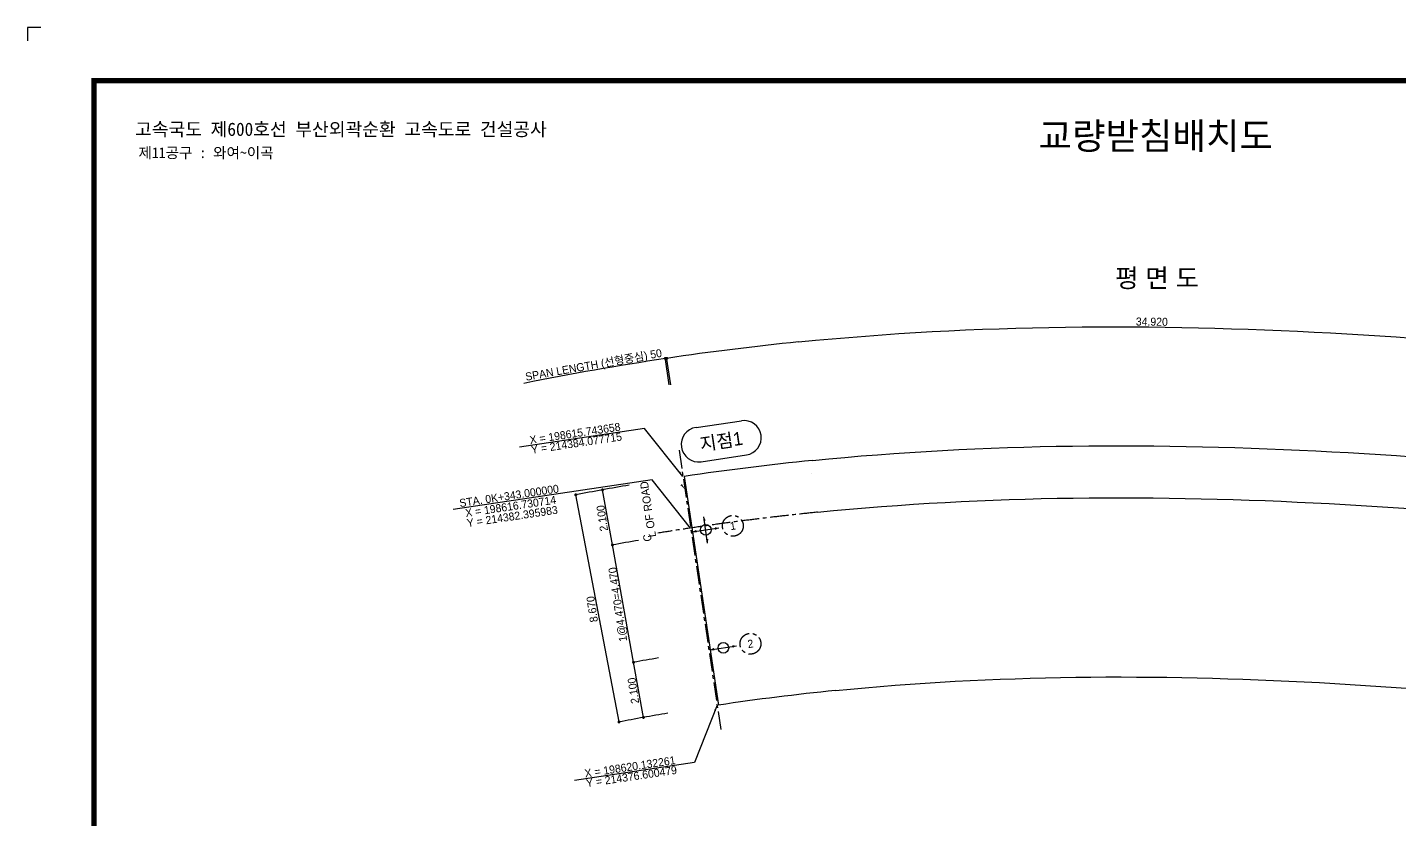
# Model space of a CAD drawing. Header units: feet. Extents: x 0 to 84100, y 0 to 59400.
# Drawn here: x 0 to 51442, y 29700 to 59400 of the extents above; entities that cross this region are included whole.
import ezdxf
from ezdxf.enums import TextEntityAlignment as Align

# ---------------------------------------------------------------- set-up
doc = ezdxf.new("R2010")
doc.units = ezdxf.units.FT
doc.header["$LTSCALE"] = 550
doc.header["$MEASUREMENT"] = 0
doc.linetypes.add('A-CENTR01', pattern=[2, 1.25, -0.25, 0.25, -0.25])
for name, color, linetype in [('CS-CNTL', 1, 'A-CENTR01'), ('CS-CONC-LEAN', 3, 'CONTINUOUS'), ('CS-CONC-MAJR', 4, 'CONTINUOUS'), ('CS-CONC-REFR', 4, 'A-CENTR01'), ('CS-DIML', 1, 'CONTINUOUS'), ('CS-DIMT', 3, 'CONTINUOUS'), ('CX-BORD-LIN1', 4, 'CONTINUOUS'), ('CX-BORD-LIN2', 3, 'CONTINUOUS'), ('CX-BORD-TEX2', 7, 'CONTINUOUS'), ('CX-BORD-TEX3', 6, 'CONTINUOUS'), ('CX-MISC', 2, 'CONTINUOUS'), ('CZ-TEX1', 6, 'CONTINUOUS'), ('CZ-TEX2', 3, 'CONTINUOUS')]:
    doc.layers.add(name, color=color, linetype=linetype)
doc.styles.add('A_STANDARD', font='')
doc.styles.add('TB_TEXT', font='')
doc.styles.add('TB_WBTXT', font='')
doc.styles.add('TB_WMTXT', font='')
doc.styles.get('A_STANDARD').set_extended_font_data('Dotum')
doc.styles.get('TB_TEXT').set_extended_font_data('DotumChe')
doc.styles.get('TB_WBTXT').set_extended_font_data('Dotum')
doc.styles.get('TB_WMTXT').set_extended_font_data('DotumChe')

# ---------------------------------------------------------------- blocks, each defined once
blk = doc.blocks.new('CZDIMD1-2')
at = {"layer": 'CS-DIML', "const_width": 0.5}
blk.add_lwpolyline([(0.25, 0, 1), (-0.25, 0, 1)], format="xyb", close=True, dxfattribs=at)
blk = doc.blocks.new('CXBLKA1-KHCA')
at = {"layer": 'CX-BORD-LIN1', "const_width": 2}
blk.add_lwpolyline([(796, -2.614797267597169e-12), (0, -3.410605131648481e-13), (0, 553.9999999999997), (795.9999999999998, 553.9999999999997)], close=True, dxfattribs=at)
at = {"layer": 'CX-MISC'}
blk.add_lwpolyline([(-20.00200001999224, 573.9999999999997), (-25, 573.9999999999997), (-25, 569.0020000199917)], dxfattribs=at)
at = {"layer": 'CX-BORD-LIN1', "style": 'TB_TEXT'}
for tag, height, p in [('TR_RNUM5', 3, (285.1051166181959, 32.63656332936267)), ('TR_RDAT5', 3.5, (317.5, 32.99999999999977)), ('TR_DGN5', 3.5, (451.1184542177598, 32.99999999999977)), ('TR_CHK5', 3.5, (491.1184542177598, 32.99999999999977)), ('TR_APP5', 3.5, (531.1184542177598, 33)), ('TR_RNUM4', 3, (285.1051166181959, 26.6365633293625)), ('TR_RDAT4', 3.5, (317.5, 26.9999999999996)), ('TR_DGN4', 3.5, (451.1184542177598, 26.9999999999996)), ('TR_CHK4', 3.5, (491.1184542177598, 26.9999999999996)), ('TR_APP4', 3.5, (531.1184542177598, 26.99999999999983)), ('TR_RNUM3', 3, (285.1051166181959, 20.63656332936364)), ('TR_RDAT3', 3.5, (317.5, 21.00000000000068)), ('TR_DGN3', 3.5, (451.1184542177598, 21.00000000000068)), ('TR_CHK3', 3.5, (491.1184542177598, 21.00000000000068)), ('TR_APP3', 3.5, (531.1184542177598, 21.00000000000091)), ('TR_RNUM2', 3, (285.1051166181959, 14.63656332936364)), ('TR_RDAT2', 3.5, (317.5, 15.00000000000068)), ('TR_DGN2', 3.5, (451.1184542177598, 15.00000000000068)), ('TR_CHK2', 3.5, (491.1184542177598, 15.00000000000068)), ('TR_APP2', 3.5, (531.1184542177598, 15.00000000000091)), ('TR_RDAT1', 3.5, (317.5, 8.999999999999602)), ('TR_DGN1', 3.5, (451.1184542177598, 8.999999999999602)), ('TR_CHK1', 3.5, (491.1184542177598, 8.999999999999602)), ('TR_APP1', 3.5, (531.1184542177598, 8.99999999999983)), ('TR_RNUM1', 3, (285.1051166181959, 8.636563329362502))]:
    blk.add_attdef(tag, text='', height=height, dxfattribs=at).set_placement(p, align=Align.MIDDLE_CENTER)
for tag, p in [('TR_RCON5', (342.3033138082338, 32.99999999999977)), ('TR_RCON4', (342.3033138082338, 26.9999999999996)), ('TR_RCON3', (342.3033138082338, 21.00000000000068)), ('TR_RCON2', (342.3033138082338, 15.00000000000068)), ('TR_RCON1', (342.3033138082338, 8.999999999999602))]:
    blk.add_attdef(tag, text='', height=3.5, dxfattribs=at).set_placement(p, align=Align.MIDDLE_LEFT)
at = {"layer": 'CX-BORD-LIN2', "style": 'TB_TEXT'}
blk.add_attdef('TD_VERSION', text='', height=3, rotation=90, dxfattribs=at).set_placement((800.499999405456, 48.01489921212237), align=Align.MIDDLE_CENTER)
at = {"layer": 'CX-BORD-TEX2', "style": 'TB_WMTXT'}
for tag, height, p in [('TB_CNAME', 5, (15.34476638720094, 531.8324131479245)), ('TB_CSCOP', 4, (16.63456755316179, 523.8324131479245))]:
    blk.add_attdef(tag, text='', height=height, dxfattribs=at).set_placement(p, align=Align.BOTTOM_LEFT)
at = {"layer": 'CX-BORD-TEX2', "style": 'TB_WBTXT'}
for tag, height, p in [('TB_MTITIL', 10, (397.9999999999999, 533.3264135606181)), ('TB_STITL', 7, (397.9999999999999, 518.3264135606181))]:
    blk.add_attdef(tag, text='', height=height, dxfattribs=at).set_placement(p, align=Align.MIDDLE_CENTER)
at = {"layer": 'CX-BORD-TEX3', "style": 'TB_TEXT'}
for tag, height, p in [('TD_LNDST', 4.500000000000001, (215, 31.49999999999909)), ('TD_DSECT', 4.500000000000001, (605.5, 31.50000000000023)), ('TD_DDIST', 4.500000000000001, (654.5, 31.50000000000034)), ('TD_DNAME_TOP', 4.500000000000001, (755, 27.95701132476654)), ('TD_CSECT', 4.500000000000001, (605.5, 22.50000000000023)), ('TD_CDIST', 4.500000000000001, (654.5, 22.50000000000028)), ('TD_DNAME_MAIN', 4.500000000000001, (755, 21.47309584254879)), ('TD_CCOMP', 4.500000000000001, (215.0000000000001, 13.59273296473054)), ('TD_HSCAL', 4.500000000000001, (620.8841087955549, 13.74838269424743)), ('TD_VSCAL', 4.500000000000001, (656.8614607241562, 13.74838269424743)), ('TD_DNAME_BOT', 3, (755, 15.24894304459792)), ('TD_FIELD', 4.500000000000001, (180, 5.125020286179335)), ('TD_CSTEP', 4.500000000000001, (250.7440000000001, 5.125020286178881)), ('TD_DWGCODE', 4.500000000000001, (637, 4.79080374170087)), ('TD_DWGNO', 4.500000000000001, (755, 5.001673382306194))]:
    blk.add_attdef(tag, text='', height=height, dxfattribs=at).set_placement(p, align=Align.MIDDLE_CENTER)
for tag, height, width, p in [('TD_DCOMP', 4.500000000000001, 0.95, (215.0000000000001, 22.58754437093)), ('TD_CNAME', 5, 0.78, (65, 7.595640316786557))]:
    blk.add_attdef(tag, text='', height=height, dxfattribs=dict(at, width=width)).set_placement(p, align=Align.MIDDLE_CENTER)

msp = doc.modelspace()

# ---------------------------------------------------------------- linework, layer by layer
at = {"layer": 'CS-CNTL'}
for p, q in [((24429.06664089899, 43547.78970339404), (26004.028114899, 32994.66711539404)), ((29407.75940799998, 42683.10610590992), (29407.762113, 42683.10637790993))]:
    msp.add_line(p, q, dxfattribs=at)
msp.add_lwpolyline([(29625.48745989898, 41224.26386039404), (30222.65573789898, 41282.47789139404), (30820.15862889899, 41337.15196339404), (31417.971286899, 41388.32823839404), (32016.06971789899, 41436.04907539404), (32614.43068189899, 41480.35700939404), (33213.03168589898, 41521.29474839404), (33811.85097689898, 41558.90515839404), (34410.86752889899, 41593.23125639404), (35010.06103689899, 41624.31620139404), (35609.411908899, 41652.20328939404), (36208.90125489898, 41676.93593839404), (36808.51088189898, 41698.55768639404), (37408.22327689899, 41717.11218139404), (38008.02160689898, 41732.64317539404), (38607.88970489899, 41745.19451539404), (39207.81205989898, 41754.81013739404), (39807.773810899, 41761.53405939404), (40407.760734899, 41765.41037539404), (41007.75923789898, 41766.48325039404), (41607.75634789898, 41764.79691139404), (42207.739701899, 41760.39564439404), (42807.69753689898, 41753.32378939404), (43407.618683899, 41743.62573039404), (44007.49255389901, 41731.34589639404), (44607.30912989899, 41716.52875139404), (45207.05895789899, 41699.21879539404), (45806.73313689898, 41679.46055439404), (46406.323307899, 41657.29857839404), (47005.82164589898, 41632.77743839404), (47605.22084989899, 41605.94172039404), (48204.51413089898, 41576.83602539404), (48803.69520489901, 41545.50496039404), (49402.75827989899, 41511.99314139404), (50001.69805089899, 41476.34518439404), (50600.50968589899, 41438.60570739404), (51199.18881589899, 41398.81932439404), (51797.73152789898, 41357.03064439404)], dxfattribs=at)
for centre, start, end in [((39407.43859000001, -56815.65979709008), 95.73898144727545, 95.73898475387799), ((39625.15548889898, -58274.50316360596), 95.73898475387799, 99.19873927179407)]:
    msp.add_arc(centre, 99999.99, start, end, dxfattribs=at)
at = {"layer": 'CS-CONC-LEAN'}
for p, q in [((25501.917160899, 40066.50889239404), (25359.76896689899, 41056.35427939404)), ((24935.92036989899, 40490.35748839404), (25925.765756899, 40632.50568339404)), ((25595.713622899, 36069.37868039404), (26585.59567189898, 36211.27134339404))]:
    msp.add_line(p, q, dxfattribs=at)
for centre in [(25430.843063899, 40561.43158539404), (26090.654646899, 36140.32501139404)]:
    msp.add_circle(centre, 200, dxfattribs=at)
for points in [[(25359.76896689899, 41056.35427939404), (25331.59892589899, 40900.77006139404), (25359.76896689899, 41056.35427939404), (25430.58346489898, 40914.98488139404)], [(25925.765756899, 40632.50568339404), (25784.39635889899, 40561.69118439404), (25925.765756899, 40632.50568339404), (25770.181539899, 40660.67572339404)], [(24935.92036989899, 40490.35748839404), (25091.50458789899, 40462.18744839404), (24935.92036989899, 40490.35748839404), (25077.28976889898, 40561.17198739404)], [(25501.917160899, 40066.50889239404), (25431.10266289898, 40207.87829039404), (25501.917160899, 40066.50889239404), (25530.087200899, 40222.09311039404)], [(25595.713622899, 36069.37868039404), (25751.290562899, 36041.16847739404), (25595.713622899, 36069.37868039404), (25737.101296899, 36140.15668239404)], [(26585.59567189898, 36211.27134339404), (26444.20799789898, 36140.49334139404), (26585.59567189898, 36211.27134339404), (26430.01873189898, 36239.48154639404)]]:
    msp.add_solid(points, dxfattribs=at)
at = {"layer": 'CS-CONC-MAJR'}
for p, q in [((29430.48530089899, 43164.48914639404), (29430.48800689899, 43164.48941739404)), ((24626.12726789899, 42566.11173639404), (25905.87588789899, 33991.08035339404)), ((30297.457338899, 34537.94525639404), (30297.46004389899, 34537.94552739404))]:
    msp.add_line(p, q, dxfattribs=at)
for points in [[(29430.49386089901, 43164.49000639404), (30039.235344899, 43223.83230539404), (30648.17470889899, 43279.55293439404), (31257.28647489898, 43331.69654939404), (31866.54605289898, 43380.30797639404), (32475.92963889899, 43425.43219139404), (33085.414205899, 43467.11431339404), (33694.97749289899, 43505.39959439404), (34304.59799789899, 43540.33340739404), (34914.25496889898, 43571.96124039404), (35523.92838889899, 43600.32868739404), (36133.59897389897, 43625.48143839404), (36743.248156899, 43647.46527139404), (37352.85808089899, 43666.32604739404), (37962.41158989898, 43682.10969939404), (38571.892213899, 43694.86222639404), (39181.28416589898, 43704.62968539404), (39790.57232789899, 43711.45818839404), (40399.74223889899, 43715.39388939404), (41008.780089899, 43716.48298239404), (41617.67270989899, 43714.77169739404), (42226.40755489899, 43710.30628639404), (42834.97270289899, 43703.13302739404), (43443.356835899, 43693.29821139404), (44051.549238899, 43680.84814239404), (44659.53977889899, 43665.82912839404), (45267.31890389899, 43648.28748039404), (45874.87762689899, 43628.26950539404), (46482.207518899, 43605.82150239404), (47089.30069489899, 43580.98975939404), (47696.14980689899, 43553.82054739404), (48302.74803089898, 43524.36012039404), (48909.08905789899, 43492.65470739404), (49515.16708489897, 43458.75051239404), (50120.97679889901, 43422.69370939404), (50726.51337389898, 43384.53044139404), (51331.77245489898, 43344.30681539404), (51936.75014989899, 43302.06890139404)], [(30297.465399899, 34537.94606639404), (30854.75062989898, 34592.27191139404), (31412.84167889899, 34643.33938739404), (31971.71587189898, 34691.18206039404), (32531.351270899, 34735.83378639404), (33091.72658189898, 34777.32869239404), (33652.82115789899, 34815.70117139404), (34214.61498389899, 34850.98587139404), (34777.08867789898, 34883.21768939404), (35340.22348589898, 34912.43176039404), (35904.001267899, 34938.66345439404), (36468.404501899, 34961.94836839404), (37033.416269899, 34982.32231439404), (37599.02025789898, 34999.82132039404), (38165.20074389898, 35014.48161739404), (38731.94259589899, 35026.33963739404), (39299.231261899, 35035.43200139404), (39867.052766899, 35041.79552239404), (40435.39370289899, 35045.46718939404), (41004.24122489899, 35046.48417139404), (41573.58304089899, 35044.88380239404), (42143.407406899, 35040.70358639404), (42713.70312089898, 35033.98118339404), (43284.45951289899, 35024.75441039404), (43855.666438899, 35013.06123139404), (44427.31427689898, 34998.93976039404), (44999.39391189898, 34982.42825039404), (45571.89673789899, 34963.56509139404), (46144.81464189899, 34942.38880839404), (46718.14000089897, 34918.93805439404), (47291.865675899, 34893.25160939404), (47865.98499889899, 34865.36837439404), (48440.49176989897, 34835.32737239404), (49015.380245899, 34803.16774039404), (49590.64513689899, 34768.92872939404), (50166.28159189899, 34732.64970039404), (50742.28519789898, 34694.37012339404), (51318.651967899, 34654.12957239404), (51895.378331899, 34611.96772539404)]]:
    msp.add_lwpolyline(points, dxfattribs=at)
for centre, radius, start, end in [((39625.15548889898, -58274.50316360596), 101949.99, 95.73898475387799, 98.4601458122531), ((39625.158193899, -58274.50289160596), 101949.99, 95.73898144727545, 95.73898475387799), ((39625.15548889898, -58274.50316360596), 93279.99, 95.73898475387799, 98.45753403515664), ((39625.158193899, -58274.50289160596), 93279.99, 95.73898144727545, 95.73898475387799)]:
    msp.add_arc(centre, radius, start, end, dxfattribs=at)
at = {"layer": 'CS-CONC-REFR'}
for centre in [(26447.08799889899, 40713.09727639404), (27106.899582899, 36291.99070239404)]:
    msp.add_circle(centre, 390, dxfattribs=at)
at = {"layer": 'CS-DIML'}
for p, q in [((28912.77537300001, 47608.29552390992), (28912.778078, 47608.29579590992)), ((24063.74052600001, 45995.67896390992), (23908.753689, 47034.17743790992)), ((24115.148116, 46003.33796090992), (23960.680548, 47041.91379790993)), ((23139.40811489898, 44366.39457039404), (18453.51279882397, 43667.0655770365)), ((24576.67315189898, 42558.74353839404), (23139.40811489898, 44366.39457039404)), ((23427.24081089901, 42437.75454739404), (15964.5953637512, 41324.0198229064)), ((24864.50584889899, 40630.10351439404), (23427.24081089901, 42437.75454739404)), ((22178.09010689898, 33359.31397839404), (20556.45553289898, 41876.30883039404)), ((21931.03525289899, 39995.22061739404), (21558.90048789899, 42061.98517039404)), ((22723.150679899, 35595.96464139404), (21931.03525289899, 39995.22061739404)), ((23095.28544389899, 33529.20008839404), (22723.150679899, 35595.96464139404)), ((25856.42160389898, 33983.71328139404), (25009.582610899, 31835.17965039404)), ((25009.582610899, 31835.17965039404), (20515.55975773773, 31164.48594847364))]:
    msp.add_line(p, q, dxfattribs=at)
msp.add_lwpolyline([(28912.784105, 47608.29640190992), (29539.330522, 47669.37449790992), (30165.864458, 47726.70521490993), (30792.359467, 47780.33704490992), (31418.79004200001, 47830.31860990993), (32045.13150799999, 47876.69864190993), (32671.360017, 47919.52596890993), (33297.452529, 47958.84951290992), (33923.38681, 47994.71827290992), (34549.14141400001, 48027.18131790993), (35174.69567799999, 48056.28777990992), (35800.029706, 48082.08684090993), (36425.124362, 48104.62772790992), (37049.96125399999, 48123.95970490992), (37674.52272800001, 48140.13206090993), (38298.79185499999, 48153.19410590993), (38922.752419, 48163.19516190993), (39546.38890399999, 48170.18455790992), (40169.68648800001, 48174.21161990993), (40792.631028, 48175.32566590993), (41415.209046, 48173.57600090992), (42037.407725, 48169.01190690992), (42659.21489100001, 48161.68264190992), (43280.61900499999, 48151.63743090993), (43901.60915, 48138.92546190992), (44522.17502, 48123.59587990992), (45142.30690900001, 48105.69778290993), (45761.99570100001, 48085.28021790992), (46381.23285599999, 48062.39217290992), (47000.01039700001, 48037.08257890993), (47618.32090599998, 48009.40029890992), (48236.157504, 47979.39412990992), (48853.51384500001, 47947.11279690993), (49470.38410299999, 47912.60494590992), (50086.76295999999, 47875.91914990993), (50702.645597, 47837.10389590992), (51318.02768, 47796.20758890992), (51932.90534900001, 47753.27854590993)], dxfattribs=at)
for centre, radius, start, end in [((39407.43588499998, -56815.66006909007), 104949.99, 95.73898475387799, 98.45959786307374), ((39407.43859000001, -56815.65979709008), 104949.99, 95.73898144727545, 95.73898475387799), ((39407.43588499998, -56815.66006909007), 104949.99, 98.48824575620604, 101.4281322312686), ((39407.43588499998, -56815.66006909007), 104949.99, 98.45959786307374, 98.48824575620604), ((39625.15548889898, -58274.50316360596), 101949.99, 99.63416146049956, 100.2071193135641), ((39625.15548889898, -58274.50316360596), 101949.99, 100.2071193135641, 100.7800771653898), ((39625.15548889898, -58274.50316360596), 99849.99, 99.63416146049956, 100.2071193135641), ((39625.15548889898, -58274.50316360596), 95379.99, 99.63416146049956, 100.2071193135641), ((39625.15548889898, -58274.50316360596), 93279.99, 100.2071193135641, 100.7800771653898), ((39625.15548889898, -58274.50316360596), 93279.99, 99.63416146049956, 100.2071193135641)]:
    msp.add_arc(centre, radius, start, end, dxfattribs=at)
for points in [[(24576.67315189898, 42558.74353839404), (24468.45557089898, 42753.76507439404), (24576.67315189898, 42558.74353839404), (24411.054941899, 42708.12577539404)], [(24646.786245, 42088.94660890992), (24538.56866399999, 42283.96814590992), (24646.786245, 42088.94660890992), (24481.16803500001, 42238.32884690993)], [(25856.42160389898, 33983.71328139404), (25741.636789899, 33792.48333839404), (25856.42160389898, 33983.71328139404), (25809.861895899, 33765.59258539404)]]:
    msp.add_solid(points, dxfattribs=at)
at = {"layer": 'CZ-TEX2'}
for p, q in [((25064.88534594595, 44401.50189208477), (26766.04475094596, 44655.38509108476)), ((25256.77381094598, 43115.74187708477), (26957.93321594596, 43369.62507608476))]:
    msp.add_line(p, q, dxfattribs=at)
for centre, start, end in [((25160.82957794596, 43758.62188508477), 98.48824575620604, 278.488245756206), ((26861.98898294597, 44012.50508408476), 278.488245756206, 98.48824575620604)]:
    msp.add_arc(centre, 650, start, end, dxfattribs=at)

# ---------------------------------------------------------------- block references
at = {"layer": 'CS-DIML', "xscale": 109.9999999999985, "yscale": 109.9999999999985, "zscale": 109.9999999999985, "rotation": 128.8981389999991}
for p in [(23916.13401499999, 46984.72512990992), (23968.03614700001, 46992.45780590992), (23968.03614700001, 46992.45780590992), (20556.45553289898, 41876.30883039404), (21558.90048789899, 42061.98517039404), (21931.03525289899, 39995.22061739404), (21931.03525289899, 39995.22061739404), (22723.150679899, 35595.96464139404), (22723.150679899, 35595.96464139404), (23095.28544389899, 33529.20008839404), (22178.09010689898, 33359.31397839404)]:
    msp.add_blockref('CZDIMD1-2', p, dxfattribs=at)
at = {"layer": 'CX-MISC'}
ref = msp.add_blockref('CXBLKA1-KHCA', (2500, 2000.000000000029), dxfattribs=dict(at, xscale=100, yscale=100, zscale=100))
ref.add_attrib('TB_MTITIL', '교량받침배치도', dxfattribs={"layer": 'CX-BORD-TEX2', "height": 1000, "style": 'TB_WBTXT'}).set_placement((42300, 55332.64135606121), align=Align.MIDDLE_CENTER)
ref.add_attrib('TB_CNAME', '고속국도 제600호선 부산외곽순환 고속도로 건설공사', dxfattribs={"layer": 'CX-BORD-TEX2', "height": 500, "style": 'TB_WMTXT'}).set_placement((4034.47663871944, 55183.24131479207), align=Align.BOTTOM_LEFT)
ref.add_attrib('TB_CSCOP', '제11공구 : 와여~이곡', dxfattribs={"layer": 'CX-BORD-TEX2', "height": 400, "style": 'TB_WMTXT'}).set_placement((4163.456755317748, 54383.24131479207), align=Align.BOTTOM_LEFT)

# ---------------------------------------------------------------- texts
at = {"layer": 'CS-CONC-REFR', "style": 'A_STANDARD'}
for s, p in [('1', (26469.22897589899, 40564.74035139404)), ('2', (27129.040558899, 36143.63377739404))]:
    msp.add_text(s, height=300, rotation=368.4882460000001, dxfattribs=at).set_placement(p, align=Align.CENTER)
at = {"layer": 'CS-DIMT', "style": 'A_STANDARD'}
for s, rotation, p in [('34.920', 359.40411, (42153.64115799998, 48217.85353090992)), ('SPAN LENGTH (선형중심) 50', 370.030935, (21249.842408, 46602.42200090992)), ('X = 198615.743658', 368.4882460000001, (20551.49814766218, 44033.36643673958)), ('Y = 214384.077715', 368.4882460000001, (20605.58277478933, 43665.98566304411)), ('STA. 0K+343.000000', 368.4882460000001, (18079.01119089898, 41690.13169539404)), ('X = 198616.730714', 368.4882460000001, (18138.053795899, 41294.51322839404)), ('Y = 214382.395983', 368.4882460000001, (18198.79172232965, 40918.34228159933)), ('2.100', 458.4882459999999, (21695.31854989898, 41019.65038739404)), ('1@4.470=4.470', 458.4882459999999, (22279.06007789899, 37786.93158839404)), ('8.670', 458.4882459999999, (21319.328941899, 37608.67047539404)), ('2.100', 458.4882459999999, (22862.801605899, 34554.21279039404)), ('X = 198620.132261', 368.4882460000001, (22613.54510568455, 31530.78680844932)), ('Y = 214376.600479', 368.4882460000001, (22667.62973281171, 31163.40603475385))]:
    msp.add_text(s, height=300, rotation=rotation, dxfattribs=at).set_placement(p, align=Align.CENTER)
for s, p in [('L OF ROAD', (23569.70703699018, 40308.75173126385)), ('C', (23410.77062923968, 40146.01662447567))]:
    msp.add_text(s, height=300, rotation=98.48824599999993, dxfattribs=at).set_placement(p)
at = {"layer": 'CZ-TEX1', "style": 'A_STANDARD'}
msp.add_text('평 면 도', height=700, dxfattribs=at).set_placement((42350.76161868573, 49654.09976106613), align=Align.CENTER)
at = {"layer": 'CZ-TEX2', "style": 'A_STANDARD'}
msp.add_text('지점1', height=500, rotation=368.4882460000001, dxfattribs=at).set_placement((26048.31090894598, 43638.30194308476), align=Align.CENTER)

doc.saveas('drawing.dxf')
